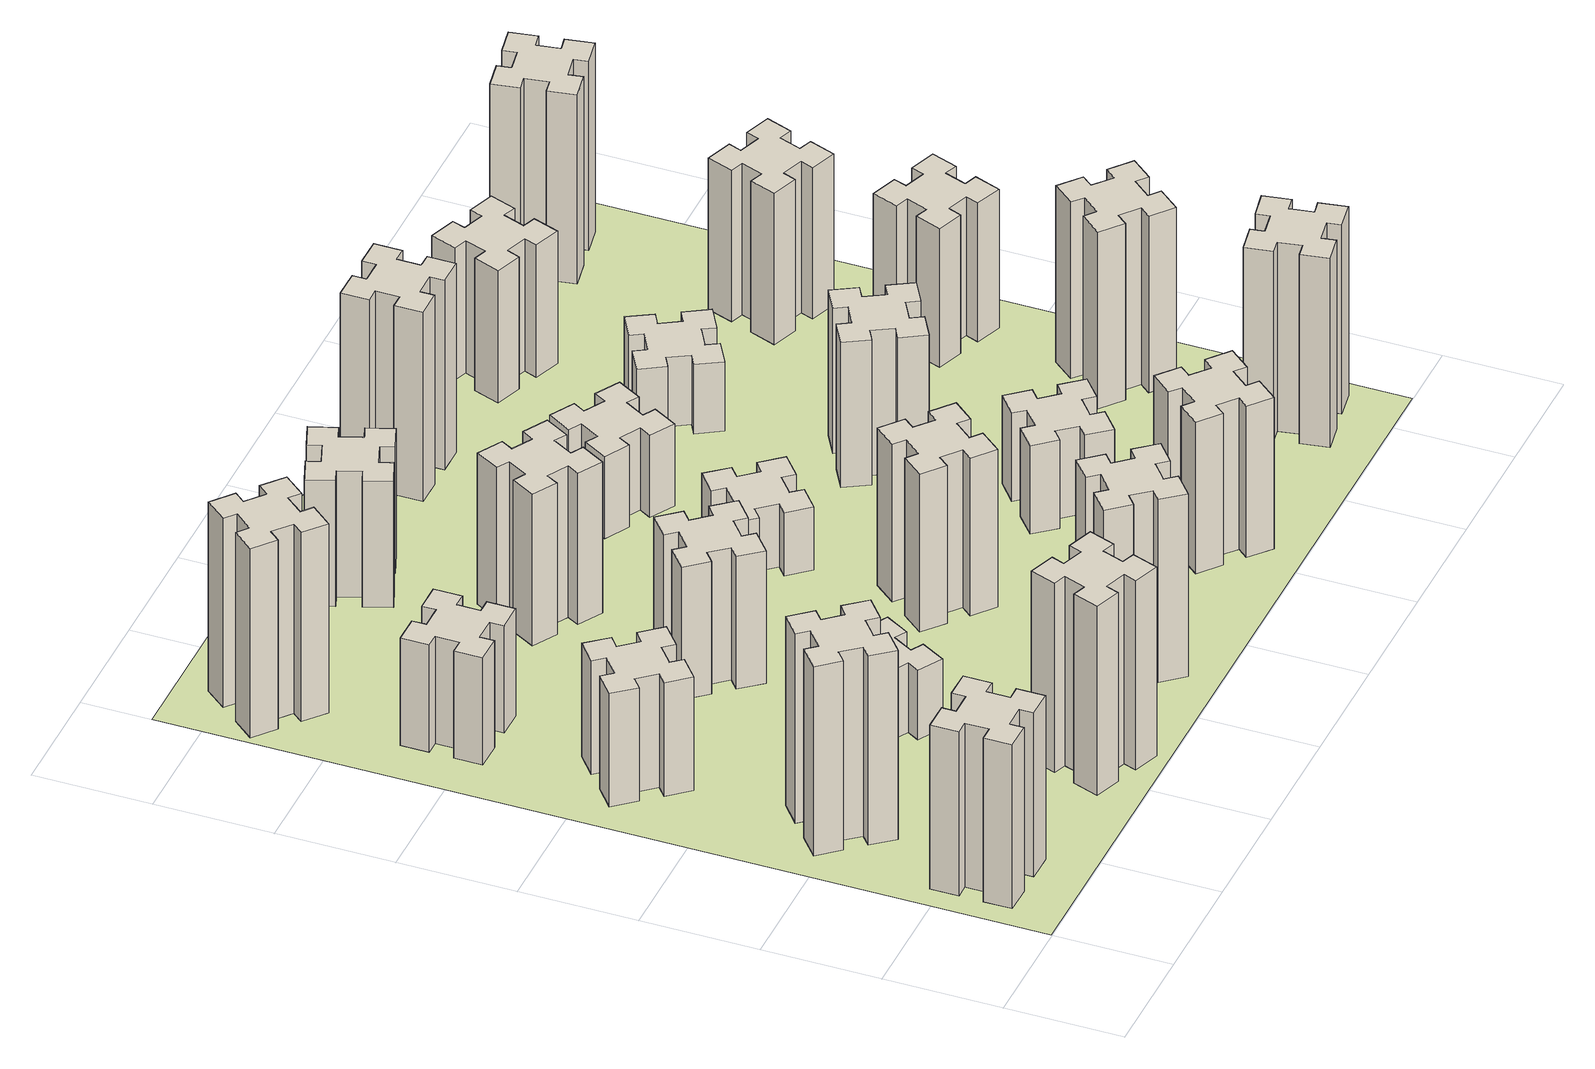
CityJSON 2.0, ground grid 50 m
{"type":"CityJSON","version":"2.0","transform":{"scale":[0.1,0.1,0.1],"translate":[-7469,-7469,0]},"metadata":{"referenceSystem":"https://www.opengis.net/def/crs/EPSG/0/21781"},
"CityObjects":{
"building1":{"type":"Building","attributes":{"class":"1000","function":"1000","usage":"1000","yearOfConstruction":2016,"roofType":"1000","measuredHeight":78,"storeysAboveGround":30,"storeysBelowGround":0},"geometry":[{"type":"Solid","lod":"1","boundaries":[[[[0,1,2,3,4,5,6,7,8,9,10,11,12,13,14,15,16,17,18,19]],[[17,16,20,21]],[[16,15,22,20]],[[15,14,23,22]],[[14,13,24,23]],[[13,12,25,24]],[[12,11,26,25]],[[11,10,27,26]],[[10,9,28,27]],[[9,8,29,28]],[[8,7,30,29]],[[7,6,31,30]],[[6,5,32,31]],[[5,4,33,32]],[[4,3,34,33]],[[3,2,35,34]],[[2,1,36,35]],[[1,0,37,36]],[[0,19,38,37]],[[19,18,39,38]],[[18,17,21,39]],[[24,25,26,27,28,29,30,31,32,33,34,35,36,37,38,39,21,20,22,23]]]]}]},
"building2":{"type":"Building","attributes":{"class":"1000","function":"1000","usage":"1000","yearOfConstruction":2016,"roofType":"1000","measuredHeight":90,"storeysAboveGround":30,"storeysBelowGround":0},"geometry":[{"type":"Solid","lod":"1","boundaries":[[[[40,41,42,43,44,45,46,47,48,49,50,51,52,53,54,55,56,57,58,59]],[[57,56,60,61]],[[56,55,62,60]],[[55,54,63,62]],[[54,53,64,63]],[[53,52,65,64]],[[52,51,66,65]],[[51,50,67,66]],[[50,49,68,67]],[[49,48,69,68]],[[48,47,70,69]],[[47,46,71,70]],[[46,45,72,71]],[[45,44,73,72]],[[44,43,74,73]],[[43,42,75,74]],[[42,41,76,75]],[[41,40,77,76]],[[40,59,78,77]],[[59,58,79,78]],[[58,57,61,79]],[[64,65,66,67,68,69,70,71,72,73,74,75,76,77,78,79,61,60,62,63]]]]}]},
"building3":{"type":"Building","attributes":{"class":"1000","function":"1000","usage":"1000","yearOfConstruction":2016,"roofType":"1000","measuredHeight":54,"storeysAboveGround":30,"storeysBelowGround":0},"geometry":[{"type":"Solid","lod":"1","boundaries":[[[[80,81,82,83,84,85,86,87,88,89,90,91,92,93,94,95,96,97,98,99]],[[97,96,100,101]],[[96,95,102,100]],[[95,94,103,102]],[[94,93,104,103]],[[93,92,105,104]],[[92,91,106,105]],[[91,90,107,106]],[[90,89,108,107]],[[89,88,109,108]],[[88,87,110,109]],[[87,86,111,110]],[[86,85,112,111]],[[85,84,113,112]],[[84,83,114,113]],[[83,82,115,114]],[[82,81,116,115]],[[81,80,117,116]],[[80,99,118,117]],[[99,98,119,118]],[[98,97,101,119]],[[104,105,106,107,108,109,110,111,112,113,114,115,116,117,118,119,101,100,102,103]]]]}]},
"building4":{"type":"Building","attributes":{"class":"1000","function":"1000","usage":"1000","yearOfConstruction":2016,"roofType":"1000","measuredHeight":51,"storeysAboveGround":30,"storeysBelowGround":0},"geometry":[{"type":"Solid","lod":"1","boundaries":[[[[120,121,122,123,124,125,126,127,128,129,130,131,132,133,134,135,136,137,138,139]],[[137,136,140,141]],[[136,135,142,140]],[[135,134,143,142]],[[134,133,144,143]],[[133,132,145,144]],[[132,131,146,145]],[[131,130,147,146]],[[130,129,148,147]],[[129,128,149,148]],[[128,127,150,149]],[[127,126,151,150]],[[126,125,152,151]],[[125,124,153,152]],[[124,123,154,153]],[[123,122,155,154]],[[122,121,156,155]],[[121,120,157,156]],[[120,139,158,157]],[[139,138,159,158]],[[138,137,141,159]],[[144,145,146,147,148,149,150,151,152,153,154,155,156,157,158,159,141,140,142,143]]]]}]},
"building5":{"type":"Building","attributes":{"class":"1000","function":"1000","usage":"1000","yearOfConstruction":2016,"roofType":"1000","measuredHeight":90,"storeysAboveGround":30,"storeysBelowGround":0},"geometry":[{"type":"Solid","lod":"1","boundaries":[[[[160,161,162,163,164,165,166,167,168,169,170,171,172,173,174,175,176,177,178,179]],[[177,176,180,181]],[[176,175,182,180]],[[175,174,183,182]],[[174,173,184,183]],[[173,172,185,184]],[[172,171,186,185]],[[171,170,187,186]],[[170,169,188,187]],[[169,168,189,188]],[[168,167,190,189]],[[167,166,191,190]],[[166,165,192,191]],[[165,164,193,192]],[[164,163,194,193]],[[163,162,195,194]],[[162,161,196,195]],[[161,160,197,196]],[[160,179,198,197]],[[179,178,199,198]],[[178,177,181,199]],[[184,185,186,187,188,189,190,191,192,193,194,195,196,197,198,199,181,180,182,183]]]]}]},
"building6":{"type":"Building","attributes":{"class":"1000","function":"1000","usage":"1000","yearOfConstruction":2016,"roofType":"1000","measuredHeight":90,"storeysAboveGround":30,"storeysBelowGround":0},"geometry":[{"type":"Solid","lod":"1","boundaries":[[[[200,201,202,203,204,205,206,207,208,209,210,211,212,213,214,215,216,217,218,219]],[[217,216,220,221]],[[216,215,222,220]],[[215,214,223,222]],[[214,213,224,223]],[[213,212,225,224]],[[212,211,226,225]],[[211,210,227,226]],[[210,209,228,227]],[[209,208,229,228]],[[208,207,230,229]],[[207,206,231,230]],[[206,205,232,231]],[[205,204,233,232]],[[204,203,234,233]],[[203,202,235,234]],[[202,201,236,235]],[[201,200,237,236]],[[200,219,238,237]],[[219,218,239,238]],[[218,217,221,239]],[[224,225,226,227,228,229,230,231,232,233,234,235,236,237,238,239,221,220,222,223]]]]}]},
"building7":{"type":"Building","attributes":{"class":"1000","function":"1000","usage":"1000","yearOfConstruction":2016,"roofType":"1000","measuredHeight":33,"storeysAboveGround":30,"storeysBelowGround":0},"geometry":[{"type":"Solid","lod":"1","boundaries":[[[[240,241,242,243,244,245,246,247,248,249,250,251,252,253,254,255,256,257,258,259]],[[257,256,260,261]],[[256,255,262,260]],[[255,254,263,262]],[[254,253,264,263]],[[253,252,265,264]],[[252,251,266,265]],[[251,250,267,266]],[[250,249,268,267]],[[249,248,269,268]],[[248,247,270,269]],[[247,246,271,270]],[[246,245,272,271]],[[245,244,273,272]],[[244,243,274,273]],[[243,242,275,274]],[[242,241,276,275]],[[241,240,277,276]],[[240,259,278,277]],[[259,258,279,278]],[[258,257,261,279]],[[264,265,266,267,268,269,270,271,272,273,274,275,276,277,278,279,261,260,262,263]]]]}]},
"building8":{"type":"Building","attributes":{"class":"1000","function":"1000","usage":"1000","yearOfConstruction":2016,"roofType":"1000","measuredHeight":63,"storeysAboveGround":30,"storeysBelowGround":0},"geometry":[{"type":"Solid","lod":"1","boundaries":[[[[280,281,282,283,284,285,286,287,288,289,290,291,292,293,294,295,296,297,298,299]],[[297,296,300,301]],[[296,295,302,300]],[[295,294,303,302]],[[294,293,304,303]],[[293,292,305,304]],[[292,291,306,305]],[[291,290,307,306]],[[290,289,308,307]],[[289,288,309,308]],[[288,287,310,309]],[[287,286,311,310]],[[286,285,312,311]],[[285,284,313,312]],[[284,283,314,313]],[[283,282,315,314]],[[282,281,316,315]],[[281,280,317,316]],[[280,299,318,317]],[[299,298,319,318]],[[298,297,301,319]],[[304,305,306,307,308,309,310,311,312,313,314,315,316,317,318,319,301,300,302,303]]]]}]},
"building9":{"type":"Building","attributes":{"class":"1000","function":"1000","usage":"1000","yearOfConstruction":2016,"roofType":"1000","measuredHeight":87,"storeysAboveGround":30,"storeysBelowGround":0},"geometry":[{"type":"Solid","lod":"1","boundaries":[[[[320,321,322,323,324,325,326,327,328,329,330,331,332,333,334,335,336,337,338,339]],[[337,336,340,341]],[[336,335,342,340]],[[335,334,343,342]],[[334,333,344,343]],[[333,332,345,344]],[[332,331,346,345]],[[331,330,347,346]],[[330,329,348,347]],[[329,328,349,348]],[[328,327,350,349]],[[327,326,351,350]],[[326,325,352,351]],[[325,324,353,352]],[[324,323,354,353]],[[323,322,355,354]],[[322,321,356,355]],[[321,320,357,356]],[[320,339,358,357]],[[339,338,359,358]],[[338,337,341,359]],[[344,345,346,347,348,349,350,351,352,353,354,355,356,357,358,359,341,340,342,343]]]]}]},
"building10":{"type":"Building","attributes":{"class":"1000","function":"1000","usage":"1000","yearOfConstruction":2016,"roofType":"1000","measuredHeight":72,"storeysAboveGround":30,"storeysBelowGround":0},"geometry":[{"type":"Solid","lod":"1","boundaries":[[[[360,361,362,363,364,365,366,367,368,369,370,371,372,373,374,375,376,377,378,379]],[[377,376,380,381]],[[376,375,382,380]],[[375,374,383,382]],[[374,373,384,383]],[[373,372,385,384]],[[372,371,386,385]],[[371,370,387,386]],[[370,369,388,387]],[[369,368,389,388]],[[368,367,390,389]],[[367,366,391,390]],[[366,365,392,391]],[[365,364,393,392]],[[364,363,394,393]],[[363,362,395,394]],[[362,361,396,395]],[[361,360,397,396]],[[360,379,398,397]],[[379,378,399,398]],[[378,377,381,399]],[[384,385,386,387,388,389,390,391,392,393,394,395,396,397,398,399,381,380,382,383]]]]}]},
"building11":{"type":"Building","attributes":{"class":"1000","function":"1000","usage":"1000","yearOfConstruction":2016,"roofType":"1000","measuredHeight":60,"storeysAboveGround":30,"storeysBelowGround":0},"geometry":[{"type":"Solid","lod":"1","boundaries":[[[[400,401,402,403,404,405,406,407,408,409,410,411,412,413,414,415,416,417,418,419]],[[417,416,420,421]],[[416,415,422,420]],[[415,414,423,422]],[[414,413,424,423]],[[413,412,425,424]],[[412,411,426,425]],[[411,410,427,426]],[[410,409,428,427]],[[409,408,429,428]],[[408,407,430,429]],[[407,406,431,430]],[[406,405,432,431]],[[405,404,433,432]],[[404,403,434,433]],[[403,402,435,434]],[[402,401,436,435]],[[401,400,437,436]],[[400,419,438,437]],[[419,418,439,438]],[[418,417,421,439]],[[424,425,426,427,428,429,430,431,432,433,434,435,436,437,438,439,421,420,422,423]]]]}]},
"building12":{"type":"Building","attributes":{"class":"1000","function":"1000","usage":"1000","yearOfConstruction":2016,"roofType":"1000","measuredHeight":75,"storeysAboveGround":30,"storeysBelowGround":0},"geometry":[{"type":"Solid","lod":"1","boundaries":[[[[440,441,442,443,444,445,446,447,448,449,450,451,452,453,454,455,456,457,458,459]],[[457,456,460,461]],[[456,455,462,460]],[[455,454,463,462]],[[454,453,464,463]],[[453,452,465,464]],[[452,451,466,465]],[[451,450,467,466]],[[450,449,468,467]],[[449,448,469,468]],[[448,447,470,469]],[[447,446,471,470]],[[446,445,472,471]],[[445,444,473,472]],[[444,443,474,473]],[[443,442,475,474]],[[442,441,476,475]],[[441,440,477,476]],[[440,459,478,477]],[[459,458,479,478]],[[458,457,461,479]],[[464,465,466,467,468,469,470,471,472,473,474,475,476,477,478,479,461,460,462,463]]]]}]},
"building13":{"type":"Building","attributes":{"class":"1000","function":"1000","usage":"1000","yearOfConstruction":2016,"roofType":"1000","measuredHeight":30,"storeysAboveGround":30,"storeysBelowGround":0},"geometry":[{"type":"Solid","lod":"1","boundaries":[[[[480,481,482,483,484,485,486,487,488,489,490,491,492,493,494,495,496,497,498,499]],[[497,496,500,501]],[[496,495,502,500]],[[495,494,503,502]],[[494,493,504,503]],[[493,492,505,504]],[[492,491,506,505]],[[491,490,507,506]],[[490,489,508,507]],[[489,488,509,508]],[[488,487,510,509]],[[487,486,511,510]],[[486,485,512,511]],[[485,484,513,512]],[[484,483,514,513]],[[483,482,515,514]],[[482,481,516,515]],[[481,480,517,516]],[[480,499,518,517]],[[499,498,519,518]],[[498,497,501,519]],[[504,505,506,507,508,509,510,511,512,513,514,515,516,517,518,519,501,500,502,503]]]]}]},
"building14":{"type":"Building","attributes":{"class":"1000","function":"1000","usage":"1000","yearOfConstruction":2016,"roofType":"1000","measuredHeight":72,"storeysAboveGround":30,"storeysBelowGround":0},"geometry":[{"type":"Solid","lod":"1","boundaries":[[[[520,521,522,523,524,525,526,527,528,529,530,531,532,533,534,535,536,537,538,539]],[[537,536,540,541]],[[536,535,542,540]],[[535,534,543,542]],[[534,533,544,543]],[[533,532,545,544]],[[532,531,546,545]],[[531,530,547,546]],[[530,529,548,547]],[[529,528,549,548]],[[528,527,550,549]],[[527,526,551,550]],[[526,525,552,551]],[[525,524,553,552]],[[524,523,554,553]],[[523,522,555,554]],[[522,521,556,555]],[[521,520,557,556]],[[520,539,558,557]],[[539,538,559,558]],[[538,537,541,559]],[[544,545,546,547,548,549,550,551,552,553,554,555,556,557,558,559,541,540,542,543]]]]}]},
"building15":{"type":"Building","attributes":{"class":"1000","function":"1000","usage":"1000","yearOfConstruction":2016,"roofType":"1000","measuredHeight":39,"storeysAboveGround":30,"storeysBelowGround":0},"geometry":[{"type":"Solid","lod":"1","boundaries":[[[[560,561,562,563,564,565,566,567,568,569,570,571,572,573,574,575,576,577,578,579]],[[577,576,580,581]],[[576,575,582,580]],[[575,574,583,582]],[[574,573,584,583]],[[573,572,585,584]],[[572,571,586,585]],[[571,570,587,586]],[[570,569,588,587]],[[569,568,589,588]],[[568,567,590,589]],[[567,566,591,590]],[[566,565,592,591]],[[565,564,593,592]],[[564,563,594,593]],[[563,562,595,594]],[[562,561,596,595]],[[561,560,597,596]],[[560,579,598,597]],[[579,578,599,598]],[[578,577,581,599]],[[584,585,586,587,588,589,590,591,592,593,594,595,596,597,598,599,581,580,582,583]]]]}]},
"building16":{"type":"Building","attributes":{"class":"1000","function":"1000","usage":"1000","yearOfConstruction":2016,"roofType":"1000","measuredHeight":90,"storeysAboveGround":30,"storeysBelowGround":0},"geometry":[{"type":"Solid","lod":"1","boundaries":[[[[600,601,602,603,604,605,606,607,608,609,610,611,612,613,614,615,616,617,618,619]],[[617,616,620,621]],[[616,615,622,620]],[[615,614,623,622]],[[614,613,624,623]],[[613,612,625,624]],[[612,611,626,625]],[[611,610,627,626]],[[610,609,628,627]],[[609,608,629,628]],[[608,607,630,629]],[[607,606,631,630]],[[606,605,632,631]],[[605,604,633,632]],[[604,603,634,633]],[[603,602,635,634]],[[602,601,636,635]],[[601,600,637,636]],[[600,619,638,637]],[[619,618,639,638]],[[618,617,621,639]],[[624,625,626,627,628,629,630,631,632,633,634,635,636,637,638,639,621,620,622,623]]]]}]},
"building17":{"type":"Building","attributes":{"class":"1000","function":"1000","usage":"1000","yearOfConstruction":2016,"roofType":"1000","measuredHeight":42,"storeysAboveGround":30,"storeysBelowGround":0},"geometry":[{"type":"Solid","lod":"1","boundaries":[[[[640,641,642,643,644,645,646,647,648,649,650,651,652,653,654,655,656,657,658,659]],[[657,656,660,661]],[[656,655,662,660]],[[655,654,663,662]],[[654,653,664,663]],[[653,652,665,664]],[[652,651,666,665]],[[651,650,667,666]],[[650,649,668,667]],[[649,648,669,668]],[[648,647,670,669]],[[647,646,671,670]],[[646,645,672,671]],[[645,644,673,672]],[[644,643,674,673]],[[643,642,675,674]],[[642,641,676,675]],[[641,640,677,676]],[[640,659,678,677]],[[659,658,679,678]],[[658,657,661,679]],[[664,665,666,667,668,669,670,671,672,673,674,675,676,677,678,679,661,660,662,663]]]]}]},
"building18":{"type":"Building","attributes":{"class":"1000","function":"1000","usage":"1000","yearOfConstruction":2016,"roofType":"1000","measuredHeight":69,"storeysAboveGround":30,"storeysBelowGround":0},"geometry":[{"type":"Solid","lod":"1","boundaries":[[[[680,681,682,683,684,685,686,687,688,689,690,691,692,693,694,695,696,697,698,699]],[[697,696,700,701]],[[696,695,702,700]],[[695,694,703,702]],[[694,693,704,703]],[[693,692,705,704]],[[692,691,706,705]],[[691,690,707,706]],[[690,689,708,707]],[[689,688,709,708]],[[688,687,710,709]],[[687,686,711,710]],[[686,685,712,711]],[[685,684,713,712]],[[684,683,714,713]],[[683,682,715,714]],[[682,681,716,715]],[[681,680,717,716]],[[680,699,718,717]],[[699,698,719,718]],[[698,697,701,719]],[[704,705,706,707,708,709,710,711,712,713,714,715,716,717,718,719,701,700,702,703]]]]}]},
"building19":{"type":"Building","attributes":{"class":"1000","function":"1000","usage":"1000","yearOfConstruction":2016,"roofType":"1000","measuredHeight":33,"storeysAboveGround":30,"storeysBelowGround":0},"geometry":[{"type":"Solid","lod":"1","boundaries":[[[[720,721,722,723,724,725,726,727,728,729,730,731,732,733,734,735,736,737,738,739]],[[737,736,740,741]],[[736,735,742,740]],[[735,734,743,742]],[[734,733,744,743]],[[733,732,745,744]],[[732,731,746,745]],[[731,730,747,746]],[[730,729,748,747]],[[729,728,749,748]],[[728,727,750,749]],[[727,726,751,750]],[[726,725,752,751]],[[725,724,753,752]],[[724,723,754,753]],[[723,722,755,754]],[[722,721,756,755]],[[721,720,757,756]],[[720,739,758,757]],[[739,738,759,758]],[[738,737,741,759]],[[744,745,746,747,748,749,750,751,752,753,754,755,756,757,758,759,741,740,742,743]]]]}]},
"building20":{"type":"Building","attributes":{"class":"1000","function":"1000","usage":"1000","yearOfConstruction":2016,"roofType":"1000","measuredHeight":90,"storeysAboveGround":30,"storeysBelowGround":0},"geometry":[{"type":"Solid","lod":"1","boundaries":[[[[760,761,762,763,764,765,766,767,768,769,770,771,772,773,774,775,776,777,778,779]],[[777,776,780,781]],[[776,775,782,780]],[[775,774,783,782]],[[774,773,784,783]],[[773,772,785,784]],[[772,771,786,785]],[[771,770,787,786]],[[770,769,788,787]],[[769,768,789,788]],[[768,767,790,789]],[[767,766,791,790]],[[766,765,792,791]],[[765,764,793,792]],[[764,763,794,793]],[[763,762,795,794]],[[762,761,796,795]],[[761,760,797,796]],[[760,779,798,797]],[[779,778,799,798]],[[778,777,781,799]],[[784,785,786,787,788,789,790,791,792,793,794,795,796,797,798,799,781,780,782,783]]]]}]},
"building21":{"type":"Building","attributes":{"class":"1000","function":"1000","usage":"1000","yearOfConstruction":2016,"roofType":"1000","measuredHeight":63,"storeysAboveGround":30,"storeysBelowGround":0},"geometry":[{"type":"Solid","lod":"1","boundaries":[[[[800,801,802,803,804,805,806,807,808,809,810,811,812,813,814,815,816,817,818,819]],[[817,816,820,821]],[[816,815,822,820]],[[815,814,823,822]],[[814,813,824,823]],[[813,812,825,824]],[[812,811,826,825]],[[811,810,827,826]],[[810,809,828,827]],[[809,808,829,828]],[[808,807,830,829]],[[807,806,831,830]],[[806,805,832,831]],[[805,804,833,832]],[[804,803,834,833]],[[803,802,835,834]],[[802,801,836,835]],[[801,800,837,836]],[[800,819,838,837]],[[819,818,839,838]],[[818,817,821,839]],[[824,825,826,827,828,829,830,831,832,833,834,835,836,837,838,839,821,820,822,823]]]]}]},
"building22":{"type":"Building","attributes":{"class":"1000","function":"1000","usage":"1000","yearOfConstruction":2016,"roofType":"1000","measuredHeight":84,"storeysAboveGround":30,"storeysBelowGround":0},"geometry":[{"type":"Solid","lod":"1","boundaries":[[[[840,841,842,843,844,845,846,847,848,849,850,851,852,853,854,855,856,857,858,859]],[[857,856,860,861]],[[856,855,862,860]],[[855,854,863,862]],[[854,853,864,863]],[[853,852,865,864]],[[852,851,866,865]],[[851,850,867,866]],[[850,849,868,867]],[[849,848,869,868]],[[848,847,870,869]],[[847,846,871,870]],[[846,845,872,871]],[[845,844,873,872]],[[844,843,874,873]],[[843,842,875,874]],[[842,841,876,875]],[[841,840,877,876]],[[840,859,878,877]],[[859,858,879,878]],[[858,857,861,879]],[[864,865,866,867,868,869,870,871,872,873,874,875,876,877,878,879,861,860,862,863]]]]}]},
"building23":{"type":"Building","attributes":{"class":"1000","function":"1000","usage":"1000","yearOfConstruction":2016,"roofType":"1000","measuredHeight":66,"storeysAboveGround":30,"storeysBelowGround":0},"geometry":[{"type":"Solid","lod":"1","boundaries":[[[[880,881,882,883,884,885,886,887,888,889,890,891,892,893,894,895,896,897,898,899]],[[897,896,900,901]],[[896,895,902,900]],[[895,894,903,902]],[[894,893,904,903]],[[893,892,905,904]],[[892,891,906,905]],[[891,890,907,906]],[[890,889,908,907]],[[889,888,909,908]],[[888,887,910,909]],[[887,886,911,910]],[[886,885,912,911]],[[885,884,913,912]],[[884,883,914,913]],[[883,882,915,914]],[[882,881,916,915]],[[881,880,917,916]],[[880,899,918,917]],[[899,898,919,918]],[[898,897,901,919]],[[904,905,906,907,908,909,910,911,912,913,914,915,916,917,918,919,901,900,902,903]]]]}]},
"building24":{"type":"Building","attributes":{"class":"1000","function":"1000","usage":"1000","yearOfConstruction":2016,"roofType":"1000","measuredHeight":72,"storeysAboveGround":30,"storeysBelowGround":0},"geometry":[{"type":"Solid","lod":"1","boundaries":[[[[920,921,922,923,924,925,926,927,928,929,930,931,932,933,934,935,936,937,938,939]],[[937,936,940,941]],[[936,935,942,940]],[[935,934,943,942]],[[934,933,944,943]],[[933,932,945,944]],[[932,931,946,945]],[[931,930,947,946]],[[930,929,948,947]],[[929,928,949,948]],[[928,927,950,949]],[[927,926,951,950]],[[926,925,952,951]],[[925,924,953,952]],[[924,923,954,953]],[[923,922,955,954]],[[922,921,956,955]],[[921,920,957,956]],[[920,939,958,957]],[[939,938,959,958]],[[938,937,941,959]],[[944,945,946,947,948,949,950,951,952,953,954,955,956,957,958,959,941,940,942,943]]]]}]},
"building25":{"type":"Building","attributes":{"class":"1000","function":"1000","usage":"1000","yearOfConstruction":2016,"roofType":"1000","measuredHeight":90,"storeysAboveGround":30,"storeysBelowGround":0},"geometry":[{"type":"Solid","lod":"1","boundaries":[[[[960,961,962,963,964,965,966,967,968,969,970,971,972,973,974,975,976,977,978,979]],[[977,976,980,981]],[[976,975,982,980]],[[975,974,983,982]],[[974,973,984,983]],[[973,972,985,984]],[[972,971,986,985]],[[971,970,987,986]],[[970,969,988,987]],[[969,968,989,988]],[[968,967,990,989]],[[967,966,991,990]],[[966,965,992,991]],[[965,964,993,992]],[[964,963,994,993]],[[963,962,995,994]],[[962,961,996,995]],[[961,960,997,996]],[[960,979,998,997]],[[979,978,999,998]],[[978,977,981,999]],[[984,985,986,987,988,989,990,991,992,993,994,995,996,997,998,999,981,980,982,983]]]]}]},
"landuse1":{"type":"LandUse","attributes":{"name":"plot1","function":"1010"},"geometry":[{"type":"MultiSurface","lod":"1","boundaries":[[[1000,1001,1002,1003]]]}]}
},
"vertices":[
[165,425,0],[165,325,0],[105,325,0],[105,205,0],[225,205,0],[225,265,0],[325,265,0],[325,205,0],[445,205,0],[445,325,0],[385,325,0],[385,425,0],[445,425,0],[445,545,0],[325,545,0],[325,485,0],[225,485,0],[225,545,0],[105,545,0],[105,425,0],[225,485,780],[225,545,780],[325,485,780],[325,545,780],[445,545,780],[445,425,780],[385,425,780],[385,325,780],[445,325,780],[445,205,780],[325,205,780],[325,265,780],[225,265,780],[225,205,780],[105,205,780],[105,325,780],[165,325,780],[165,425,780],[105,425,780],[105,545,780],
[492,1048,0],[427,1124,0],[473,1163,0],[396,1255,0],[304,1178,0],[343,1132,0],[266,1067,0],[228,1113,0],[136,1036,0],[213,944,0],[259,983,0],[323,906,0],[277,868,0],[354,776,0],[446,853,0],[408,899,0],[484,963,0],[523,917,0],[615,994,0],[538,1086,0],[484,963,900],[523,917,900],[408,899,900],[446,853,900],[354,776,900],[277,868,900],[323,906,900],[259,983,900],[213,944,900],[136,1036,900],[228,1113,900],[266,1067,900],[343,1132,900],[304,1178,900],[396,1255,900],[473,1163,900],[427,1124,900],[492,1048,900],[538,1086,900],[615,994,900],
[492,1888,0],[427,1964,0],[473,2003,0],[396,2095,0],[304,2018,0],[343,1972,0],[266,1907,0],[228,1953,0],[136,1876,0],[213,1784,0],[259,1823,0],[323,1746,0],[277,1708,0],[354,1616,0],[446,1693,0],[408,1739,0],[484,1803,0],[523,1757,0],[615,1834,0],[538,1926,0],[484,1803,540],[523,1757,540],[408,1739,540],[446,1693,540],[354,1616,540],[277,1708,540],[323,1746,540],[259,1823,540],[213,1784,540],[136,1876,540],[228,1953,540],[266,1907,540],[343,1972,540],[304,2018,540],[396,2095,540],[473,2003,540],[427,1964,540],[492,1888,540],[538,1926,540],[615,1834,540],
[485,2545,0],[485,2645,0],[545,2645,0],[545,2765,0],[425,2765,0],[425,2705,0],[325,2705,0],[325,2765,0],[205,2765,0],[205,2645,0],[265,2645,0],[265,2545,0],[205,2545,0],[205,2425,0],[325,2425,0],[325,2485,0],[425,2485,0],[425,2425,0],[545,2425,0],[545,2545,0],[425,2485,510],[425,2425,510],[325,2485,510],[325,2425,510],[205,2425,510],[205,2545,510],[265,2545,510],[265,2645,510],[205,2645,510],[205,2765,510],[325,2765,510],[325,2705,510],[425,2705,510],[425,2765,510],[545,2765,510],[545,2645,510],[485,2645,510],[485,2545,510],[545,2545,510],[545,2425,510],
[1029,360,0],[995,266,0],[939,287,0],[897,174,0],[1010,133,0],[1031,189,0],[1125,155,0],[1104,99,0],[1217,57,0],[1258,170,0],[1202,191,0],[1236,285,0],[1292,264,0],[1333,377,0],[1220,418,0],[1200,362,0],[1106,396,0],[1127,452,0],[1014,493,0],[973,380,0],[1106,396,900],[1127,452,900],[1200,362,900],[1220,418,900],[1333,377,900],[1292,264,900],[1236,285,900],[1202,191,900],[1258,170,900],[1217,57,900],[1104,99,900],[1125,155,900],[1031,189,900],[1010,133,900],[897,174,900],[939,287,900],[995,266,900],[1029,360,900],[973,380,900],[1014,493,900],
[384,3387,0],[308,3452,0],[346,3498,0],[254,3575,0],[177,3483,0],[223,3444,0],[159,3368,0],[113,3406,0],[36,3314,0],[128,3237,0],[166,3283,0],[243,3219,0],[204,3173,0],[296,3096,0],[373,3188,0],[327,3226,0],[392,3303,0],[438,3264,0],[515,3356,0],[423,3433,0],[392,3303,900],[438,3264,900],[327,3226,900],[373,3188,900],[296,3096,900],[204,3173,900],[243,3219,900],[166,3283,900],[128,3237,900],[36,3314,900],[113,3406,900],[159,3368,900],[223,3444,900],[177,3483,900],[254,3575,900],[346,3498,900],[308,3452,900],[384,3387,900],[423,3433,900],[515,3356,900],
[1086,1017,0],[1136,1104,0],[1188,1074,0],[1248,1178,0],[1144,1238,0],[1114,1186,0],[1027,1236,0],[1057,1288,0],[953,1348,0],[893,1244,0],[945,1214,0],[895,1127,0],[843,1157,0],[783,1053,0],[887,993,0],[917,1045,0],[1004,995,0],[974,943,0],[1078,883,0],[1138,987,0],[1004,995,330],[974,943,330],[917,1045,330],[887,993,330],[783,1053,330],[843,1157,330],[895,1127,330],[945,1214,330],[893,1244,330],[953,1348,330],[1057,1288,330],[1027,1236,330],[1114,1186,330],[1144,1238,330],[1248,1178,330],[1188,1074,330],[1136,1104,330],[1086,1017,330],[1138,987,330],[1078,883,330],
[1083,1972,0],[1006,1907,0],[968,1953,0],[876,1876,0],[953,1784,0],[999,1823,0],[1063,1746,0],[1017,1708,0],[1094,1616,0],[1186,1693,0],[1148,1739,0],[1224,1803,0],[1263,1757,0],[1355,1834,0],[1278,1926,0],[1232,1888,0],[1167,1964,0],[1213,2003,0],[1136,2095,0],[1044,2018,0],[1167,1964,630],[1213,2003,630],[1232,1888,630],[1278,1926,630],[1355,1834,630],[1263,1757,630],[1224,1803,630],[1148,1739,630],[1186,1693,630],[1094,1616,630],[1017,1708,630],[1063,1746,630],[999,1823,630],[953,1784,630],[876,1876,630],[968,1953,630],[1006,1907,630],[1083,1972,630],[1044,2018,630],[1136,2095,630],
[1639,343,0],[1703,266,0],[1657,228,0],[1734,136,0],[1826,213,0],[1788,259,0],[1864,323,0],[1903,277,0],[1995,354,0],[1918,446,0],[1872,408,0],[1807,484,0],[1853,523,0],[1776,615,0],[1684,538,0],[1723,492,0],[1646,427,0],[1608,473,0],[1516,396,0],[1593,304,0],[1646,427,870],[1608,473,870],[1723,492,870],[1684,538,870],[1776,615,870],[1853,523,870],[1807,484,870],[1872,408,870],[1918,446,870],[1995,354,870],[1903,277,870],[1864,323,870],[1788,259,870],[1826,213,870],[1734,136,870],[1657,228,870],[1703,266,870],[1639,343,870],[1593,304,870],[1516,396,870],
[1314,2666,0],[1227,2716,0],[1257,2768,0],[1153,2828,0],[1093,2724,0],[1145,2694,0],[1095,2607,0],[1043,2637,0],[983,2533,0],[1087,2473,0],[1117,2525,0],[1204,2475,0],[1174,2423,0],[1278,2363,0],[1338,2467,0],[1286,2497,0],[1336,2584,0],[1388,2554,0],[1448,2658,0],[1344,2718,0],[1336,2584,720],[1388,2554,720],[1286,2497,720],[1338,2467,720],[1278,2363,720],[1174,2423,720],[1204,2475,720],[1117,2525,720],[1087,2473,720],[983,2533,720],[1043,2637,720],[1095,2607,720],[1145,2694,720],[1093,2724,720],[1153,2828,720],[1257,2768,720],[1227,2716,720],[1314,2666,720],[1344,2718,720],[1448,2658,720],
[1125,3456,0],[1031,3422,0],[1010,3478,0],[897,3437,0],[939,3324,0],[995,3345,0],[1029,3251,0],[973,3230,0],[1014,3117,0],[1127,3159,0],[1106,3215,0],[1200,3249,0],[1220,3193,0],[1333,3234,0],[1292,3347,0],[1236,3326,0],[1202,3420,0],[1258,3440,0],[1217,3553,0],[1104,3512,0],[1202,3420,600],[1258,3440,600],[1236,3326,600],[1292,3347,600],[1333,3234,600],[1220,3193,600],[1200,3249,600],[1106,3215,600],[1127,3159,600],[1014,3117,600],[973,3230,600],[1029,3251,600],[995,3345,600],[939,3324,600],[897,3437,600],[1010,3478,600],[1031,3422,600],[1125,3456,600],[1104,3512,600],[1217,3553,600],
[1803,1324,0],[1739,1248,0],[1693,1286,0],[1616,1194,0],[1708,1117,0],[1746,1163,0],[1823,1099,0],[1784,1053,0],[1876,976,0],[1953,1068,0],[1907,1106,0],[1972,1183,0],[2018,1144,0],[2095,1236,0],[2003,1313,0],[1964,1267,0],[1888,1332,0],[1926,1378,0],[1834,1455,0],[1757,1363,0],[1888,1332,750],[1926,1378,750],[1964,1267,750],[2003,1313,750],[2095,1236,750],[2018,1144,750],[1972,1183,750],[1907,1106,750],[1953,1068,750],[1876,976,750],[1784,1053,750],[1823,1099,750],[1746,1163,750],[1708,1117,750],[1616,1194,750],[1693,1286,750],[1739,1248,750],[1803,1324,750],[1757,1363,750],[1834,1455,750],
[1972,1988,0],[1907,2064,0],[1953,2103,0],[1876,2195,0],[1784,2118,0],[1823,2072,0],[1746,2007,0],[1708,2053,0],[1616,1976,0],[1693,1884,0],[1739,1923,0],[1803,1846,0],[1757,1808,0],[1834,1716,0],[1926,1793,0],[1888,1839,0],[1964,1903,0],[2003,1857,0],[2095,1934,0],[2018,2026,0],[1964,1903,300],[2003,1857,300],[1888,1839,300],[1926,1793,300],[1834,1716,300],[1757,1808,300],[1803,1846,300],[1739,1923,300],[1693,1884,300],[1616,1976,300],[1708,2053,300],[1746,2007,300],[1823,2072,300],[1784,2118,300],[1876,2195,300],[1953,2103,300],[1907,2064,300],[1972,1988,300],[2018,2026,300],[2095,1934,300],
[2486,323,0],[2563,259,0],[2524,213,0],[2616,136,0],[2693,228,0],[2647,266,0],[2712,343,0],[2758,304,0],[2835,396,0],[2743,473,0],[2704,427,0],[2628,492,0],[2666,538,0],[2574,615,0],[2497,523,0],[2543,484,0],[2479,408,0],[2433,446,0],[2356,354,0],[2448,277,0],[2479,408,720],[2433,446,720],[2543,484,720],[2497,523,720],[2574,615,720],[2666,538,720],[2628,492,720],[2704,427,720],[2743,473,720],[2835,396,720],[2758,304,720],[2712,343,720],[2647,266,720],[2693,228,720],[2616,136,720],[2524,213,720],[2563,259,720],[2486,323,720],[2448,277,720],[2356,354,720],
[2026,2497,0],[2076,2584,0],[2128,2554,0],[2188,2658,0],[2084,2718,0],[2054,2666,0],[1967,2716,0],[1997,2768,0],[1893,2828,0],[1833,2724,0],[1885,2694,0],[1835,2607,0],[1783,2637,0],[1723,2533,0],[1827,2473,0],[1857,2525,0],[1944,2475,0],[1914,2423,0],[2018,2363,0],[2078,2467,0],[1944,2475,390],[1914,2423,390],[1857,2525,390],[1827,2473,390],[1723,2533,390],[1783,2637,390],[1835,2607,390],[1885,2694,390],[1833,2724,390],[1893,2828,390],[1997,2768,390],[1967,2716,390],[2054,2666,390],[2084,2718,390],[2188,2658,390],[2128,2554,390],[2076,2584,390],[2026,2497,390],[2078,2467,390],[2018,2363,390],
[1965,3385,0],[1965,3485,0],[2025,3485,0],[2025,3605,0],[1905,3605,0],[1905,3545,0],[1805,3545,0],[1805,3605,0],[1685,3605,0],[1685,3485,0],[1745,3485,0],[1745,3385,0],[1685,3385,0],[1685,3265,0],[1805,3265,0],[1805,3325,0],[1905,3325,0],[1905,3265,0],[2025,3265,0],[2025,3385,0],[1905,3325,900],[1905,3265,900],[1805,3325,900],[1805,3265,900],[1685,3265,900],[1685,3385,900],[1745,3385,900],[1745,3485,900],[1685,3485,900],[1685,3605,900],[1805,3605,900],[1805,3545,900],[1905,3545,900],[1905,3605,900],[2025,3605,900],[2025,3485,900],[1965,3485,900],[1965,3385,900],[2025,3385,900],[2025,3265,900],
[2563,1132,0],[2486,1067,0],[2448,1113,0],[2356,1036,0],[2433,944,0],[2479,983,0],[2543,906,0],[2497,868,0],[2574,776,0],[2666,853,0],[2628,899,0],[2704,963,0],[2743,917,0],[2835,994,0],[2758,1086,0],[2712,1048,0],[2647,1124,0],[2693,1163,0],[2616,1255,0],[2524,1178,0],[2647,1124,420],[2693,1163,420],[2712,1048,420],[2758,1086,420],[2835,994,420],[2743,917,420],[2704,963,420],[2628,899,420],[2666,853,420],[2574,776,420],[2497,868,420],[2543,906,420],[2479,983,420],[2433,944,420],[2356,1036,420],[2448,1113,420],[2486,1067,420],[2563,1132,420],[2524,1178,420],[2616,1255,420],
[2475,1744,0],[2525,1657,0],[2473,1627,0],[2533,1523,0],[2637,1583,0],[2607,1635,0],[2694,1685,0],[2724,1633,0],[2828,1693,0],[2768,1797,0],[2716,1767,0],[2666,1854,0],[2718,1884,0],[2658,1988,0],[2554,1928,0],[2584,1876,0],[2497,1826,0],[2467,1878,0],[2363,1818,0],[2423,1714,0],[2497,1826,690],[2467,1878,690],[2584,1876,690],[2554,1928,690],[2658,1988,690],[2718,1884,690],[2666,1854,690],[2716,1767,690],[2768,1797,690],[2828,1693,690],[2724,1633,690],[2694,1685,690],[2607,1635,690],[2637,1583,690],[2533,1523,690],[2473,1627,690],[2525,1657,690],[2475,1744,690],[2423,1714,690],[2363,1818,690],
[2475,2584,0],[2525,2497,0],[2473,2467,0],[2533,2363,0],[2637,2423,0],[2607,2475,0],[2694,2525,0],[2724,2473,0],[2828,2533,0],[2768,2637,0],[2716,2607,0],[2666,2694,0],[2718,2724,0],[2658,2828,0],[2554,2768,0],[2584,2716,0],[2497,2666,0],[2467,2718,0],[2363,2658,0],[2423,2554,0],[2497,2666,330],[2467,2718,330],[2584,2716,330],[2554,2768,330],[2658,2828,330],[2718,2724,330],[2666,2694,330],[2716,2607,330],[2768,2637,330],[2828,2533,330],[2724,2473,330],[2694,2525,330],[2607,2475,330],[2637,2423,330],[2533,2363,330],[2473,2467,330],[2525,2497,330],[2475,2584,330],[2423,2554,330],[2363,2658,330],
[3465,492,0],[3367,475,0],[3357,534,0],[3238,513,0],[3259,395,0],[3318,405,0],[3336,307,0],[3277,297,0],[3297,178,0],[3416,199,0],[3405,258,0],[3504,276,0],[3514,217,0],[3632,237,0],[3611,356,0],[3552,345,0],[3535,444,0],[3594,454,0],[3573,572,0],[3455,551,0],[3535,444,900],[3594,454,900],[3552,345,900],[3611,356,900],[3632,237,900],[3514,217,900],[3504,276,900],[3405,258,900],[3416,199,900],[3297,178,900],[3277,297,900],[3336,307,900],[3318,405,900],[3259,395,900],[3238,513,900],[3357,534,900],[3367,475,900],[3465,492,900],[3455,551,900],[3573,572,900],
[2682,3251,0],[2716,3345,0],[2772,3324,0],[2813,3437,0],[2700,3478,0],[2680,3422,0],[2586,3456,0],[2607,3512,0],[2494,3553,0],[2453,3440,0],[2509,3420,0],[2475,3326,0],[2419,3347,0],[2377,3234,0],[2490,3193,0],[2511,3249,0],[2605,3215,0],[2584,3159,0],[2697,3117,0],[2738,3230,0],[2605,3215,630],[2584,3159,630],[2511,3249,630],[2490,3193,630],[2377,3234,630],[2419,3347,630],[2475,3326,630],[2509,3420,630],[2453,3440,630],[2494,3553,630],[2607,3512,630],[2586,3456,630],[2680,3422,630],[2700,3478,630],[2813,3437,630],[2772,3324,630],[2716,3345,630],[2682,3251,630],[2738,3230,630],[2697,3117,630],
[3487,1006,0],[3552,1083,0],[3598,1044,0],[3675,1136,0],[3583,1213,0],[3544,1167,0],[3468,1232,0],[3506,1278,0],[3414,1355,0],[3337,1263,0],[3383,1224,0],[3319,1148,0],[3273,1186,0],[3196,1094,0],[3288,1017,0],[3326,1063,0],[3403,999,0],[3364,953,0],[3456,876,0],[3533,968,0],[3403,999,840],[3364,953,840],[3326,1063,840],[3288,1017,840],[3196,1094,840],[3273,1186,840],[3319,1148,840],[3383,1224,840],[3337,1263,840],[3414,1355,840],[3506,1278,840],[3468,1232,840],[3544,1167,840],[3583,1213,840],[3675,1136,840],[3598,1044,840],[3552,1083,840],[3487,1006,840],[3533,968,840],[3456,876,840],
[3520,1942,0],[3426,1976,0],[3447,2032,0],[3334,2073,0],[3293,1960,0],[3349,1940,0],[3315,1846,0],[3259,1867,0],[3217,1754,0],[3330,1713,0],[3351,1769,0],[3445,1735,0],[3424,1679,0],[3537,1637,0],[3578,1750,0],[3522,1771,0],[3556,1865,0],[3612,1844,0],[3653,1957,0],[3540,1998,0],[3556,1865,660],[3612,1844,660],[3522,1771,660],[3578,1750,660],[3537,1637,660],[3424,1679,660],[3445,1735,660],[3351,1769,660],[3330,1713,660],[3217,1754,660],[3259,1867,660],[3315,1846,660],[3349,1940,660],[3293,1960,660],[3334,2073,660],[3447,2032,660],[3426,1976,660],[3520,1942,660],[3540,1998,660],[3653,1957,660],
[3420,2582,0],[3326,2616,0],[3347,2672,0],[3234,2713,0],[3193,2600,0],[3249,2580,0],[3215,2486,0],[3159,2507,0],[3117,2394,0],[3230,2353,0],[3251,2409,0],[3345,2375,0],[3324,2319,0],[3437,2277,0],[3478,2390,0],[3422,2411,0],[3456,2505,0],[3512,2484,0],[3553,2597,0],[3440,2638,0],[3456,2505,720],[3512,2484,720],[3422,2411,720],[3478,2390,720],[3437,2277,720],[3324,2319,720],[3345,2375,720],[3251,2409,720],[3230,2353,720],[3117,2394,720],[3159,2507,720],[3215,2486,720],[3249,2580,720],[3193,2600,720],[3234,2713,720],[3347,2672,720],[3326,2616,720],[3420,2582,720],[3440,2638,720],[3553,2597,720],
[3218,3465,0],[3236,3367,0],[3177,3357,0],[3197,3238,0],[3316,3259,0],[3305,3318,0],[3404,3336,0],[3414,3277,0],[3532,3297,0],[3511,3416,0],[3452,3405,0],[3435,3504,0],[3494,3514,0],[3473,3632,0],[3355,3611,0],[3365,3552,0],[3267,3535,0],[3257,3594,0],[3138,3573,0],[3159,3455,0],[3267,3535,900],[3257,3594,900],[3365,3552,900],[3355,3611,900],[3473,3632,900],[3494,3514,900],[3435,3504,900],[3452,3405,900],[3511,3416,900],[3532,3297,900],[3414,3277,900],[3404,3336,900],[3305,3318,900],[3316,3259,900],[3197,3238,900],[3177,3357,900],[3236,3367,900],[3218,3465,900],[3159,3455,900],[3138,3573,900],
[5,3705,0],[3705,3705,0],[3705,5,0],[5,5,0]
]}
